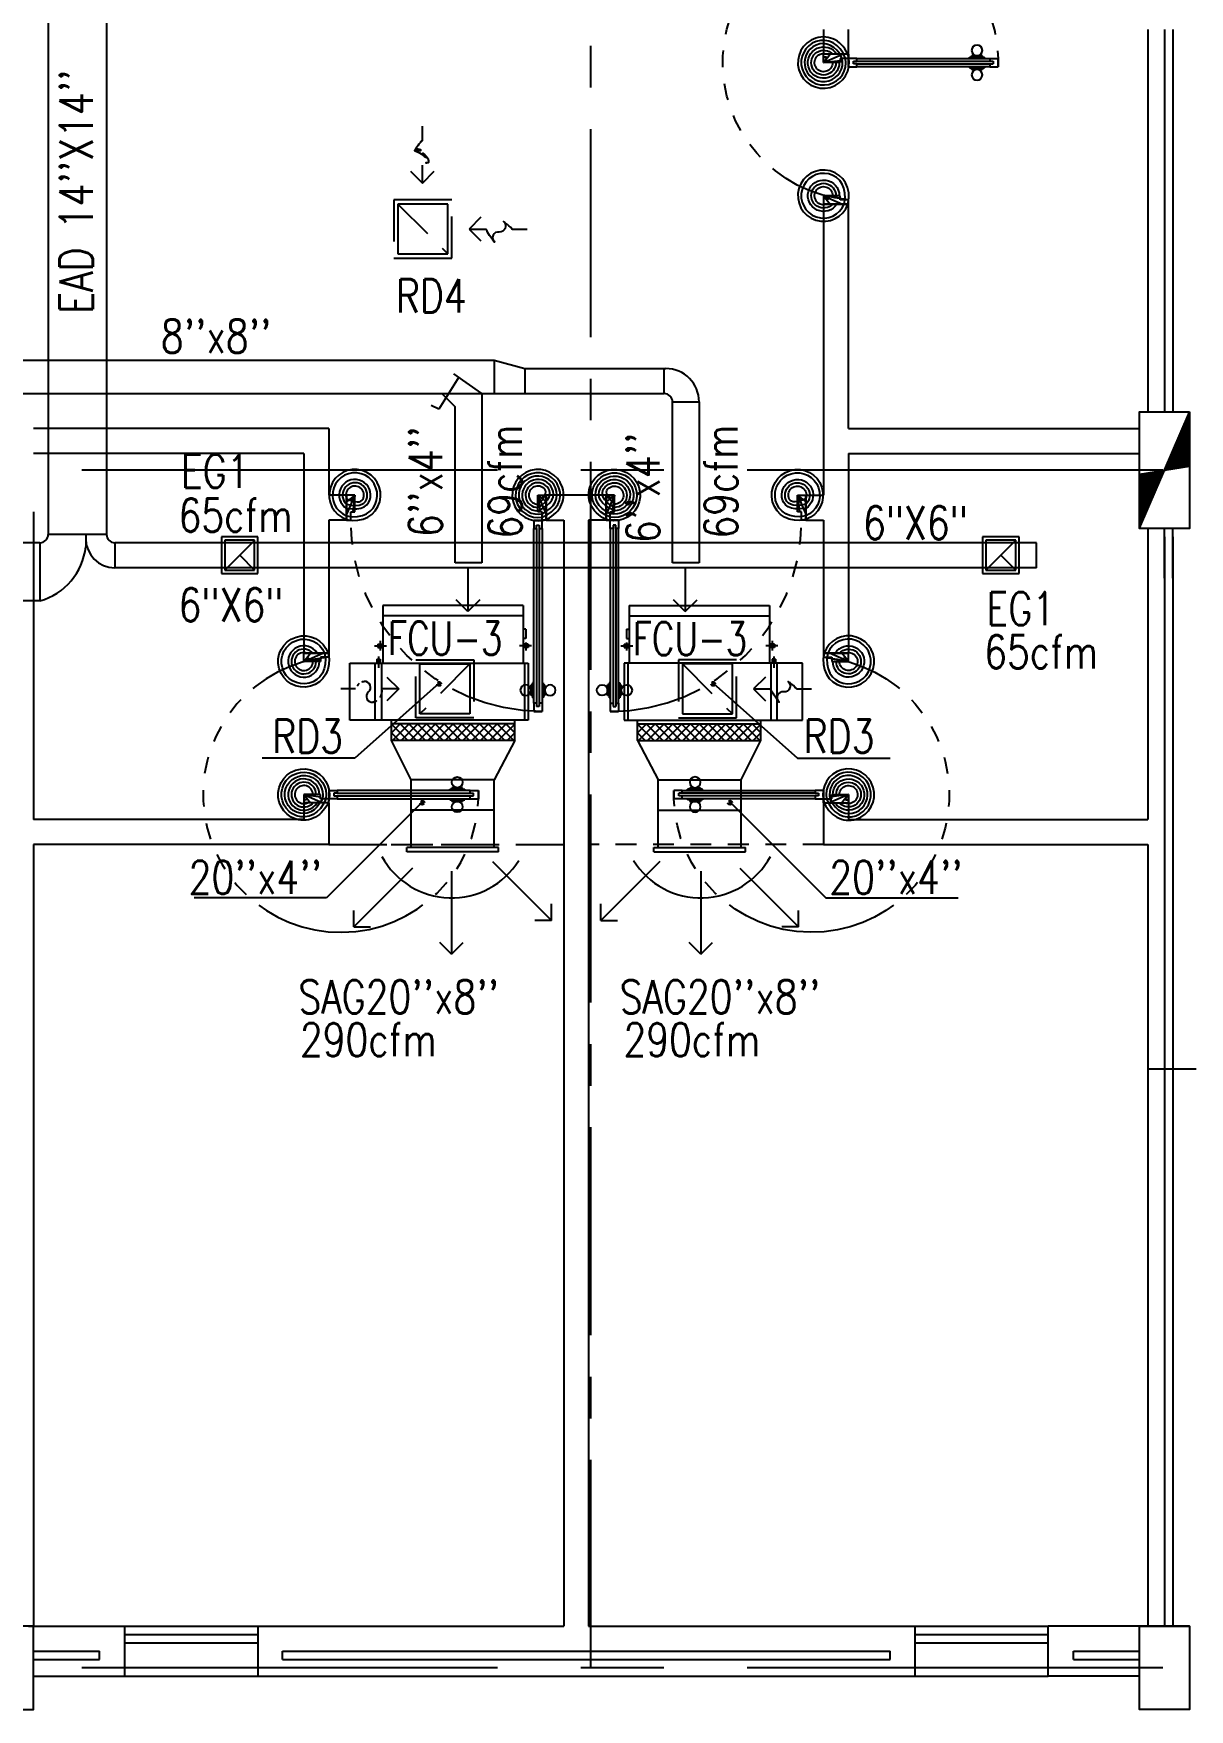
# Model space of a CAD drawing. Extents: x 417866231.7 to 417866328.5, y 43498046.7 to 43498124.2.
# Drawn here: x 417866248.29 to 417866255.24, y 43498053.34 to 43498063.41 of the extents above; entities that cross this region are included whole.
import ezdxf

# ---------------------------------------------------------------- set-up
doc = ezdxf.new("R2010")
doc.units = 0
doc.header["$MEASUREMENT"] = 0
for name, pattern in [('CENTER', [2, 1.25, -0.25, 0.25, -0.25]), ('CENTERX2', [4, 2.5, -0.5, 0.5, -0.5]), ('HIDDEN', [0.375, 0.25, -0.125]), ('HIDDEN2', [0.1875, 0.125, -0.0625])]:
    doc.linetypes.add(name, pattern=pattern)
doc.layers.get('0').update_dxf_attribs({"linetype": 'CONTINUOUS'})
for name, color, linetype in [('AXES', 11, 'CENTERX2'), ('AXES1', 11, 'CENTER'), ('COL', 7, 'CONTINUOUS'), ('DOOR', 9, 'CONTINUOUS'), ('DUCT', 6, 'CONTINUOUS'), ('EXDUCT', 10, 'CONTINUOUS'), ('FCU', 6, 'CONTINUOUS'), ('HAT', 11, 'CONTINUOUS'), ('INSUL', 9, 'CONTINUOUS'), ('M-EGU.', 2, 'CONTINUOUS'), ('M-TEXT', 2, 'CONTINUOUS'), ('PSUPPLY', 3, 'HIDDEN'), ('SCD', 2, 'CONTINUOUS'), ('WALL', 9, 'CONTINUOUS'), ('WIN', 9, 'CONTINUOUS')]:
    doc.layers.add(name, color=color, linetype=linetype)
doc.styles.add('ROMANS', font='ROMANS.shx', dxfattribs={"width": 0.6})

# ---------------------------------------------------------------- blocks, each defined once
blk = doc.blocks.new('C-300')
at = {"layer": 'HAT', "linetype": 'ByBlock', "ltscale": 0.3}
h = blk.add_hatch(dxfattribs=at)
h.set_pattern_fill('ANSI31', color=8, scale=300, style=0)
h.set_pattern_definition([(45, (-258496.1822811714, -82361.0053373935), (-26.51650429449553, 26.51650429449553), [])])
h.paths.add_polyline_path([(300.0000000000291, 500), (-2.91038304567337e-11, 500), (-5.820766091346741e-11, 249.9999999999854), (300.0000000000582, 249.9999999999709)])
h.paths.add_polyline_path([(300.0000000000873, 250), (0, 250), (-2.91038304567337e-11, 0), (300.0000000000582, 0)])
at = {"layer": 'COL'}
blk.add_lwpolyline([(0, 500), (300.0000000000582, 500), (300.0000000000582, 0), (0, 0)], close=True, dxfattribs=at)
blk = doc.blocks.new('C11')
at = {"layer": 'HAT'}
h = blk.add_hatch(dxfattribs=at)
h.set_pattern_fill('ANSI31', color=256, scale=300, style=0)
h.set_pattern_definition([(45, (-248556.1822811713, -75061.0053373936), (-26.51650429449553, 26.51650429449553), [])])
h.paths.add_polyline_path([(300.0000000000291, 700), (-2.91038304567337e-11, 700), (0, 349.9999999998981), (300.0000000000291, 349.9999999998981)])
h.paths.add_polyline_path([(300, 349.9999999998981), (-2.91038304567337e-11, 349.9999999998981), (-2.91038304567337e-11, 0), (300.0000000000291, 0)])
at = {"layer": 'COL'}
blk.add_lwpolyline([(300.0000000000291, 700), (299.9999999999709, 0), (0, 0), (0, 700)], close=True, dxfattribs=at)
blk = doc.blocks.new('DOOR100')
at = {"layer": 'DOOR', "color": 7, "linetype": 'ByBlock'}
for p, q in [((-82.20000000018626, 1127.642457221402), (-82.20000000018626, 1217.642457221402)), ((-75.00000000011642, 1217.642457221402), (-82.20000000018626, 1217.642457221402)), ((-75.00000000011642, 1250), (-74.99999999959255, 1300.000000000029)), ((-75.00000000011642, 1300), (-25.00000000011642, 1300)), ((-25.00000000011642, 1300), (-75.00000000011642, 1300)), ((-58.00000000011642, 1250), (-75.00000000011642, 1250)), ((-58.00000000011642, 1250), (-58.00000000011642, 1270)), ((-42.00000000011642, 1270), (-58.00000000011642, 1270)), ((-42.00000000011642, 1250), (-42.00000000011642, 1270)), ((-25.00000000011642, 1250), (-42.00000000011642, 1250)), ((-25.00000000011642, 1250), (-25.00000000011642, 1300)), ((-25.00000000011642, 1217.642457221402), (-17.80000000004657, 1217.642457221402)), ((-17.80000000004657, 1127.642457221402), (-17.80000000004657, 1217.642457221402)), ((-91.20000000018626, 1205.042457221396), (-91.20000000018626, 1140.242457221408)), ((-82.20000000018626, 1205.042457221396), (-91.20000000018626, 1205.042457221396)), ((-82.20000000018626, 1140.242457221408), (-91.20000000018626, 1140.242457221408)), ((-82.20000000018626, 1205.042457221396), (-82.20000000018626, 1140.242457221408)), ((-75.00000000011642, 1127.642457221402), (-82.20000000018626, 1127.642457221402)), ((-25.00000000011642, 1127.642457221402), (-17.80000000004657, 1127.642457221402)), ((-17.80000000004657, 1205.042457221396), (-17.80000000004657, 1140.242457221408)), ((-17.80000000004657, 1205.042457221396), (-8.800000000046566, 1205.042457221396)), ((-17.80000000004657, 1140.242457221408), (-8.800000000046566, 1140.242457221408)), ((-8.800000000046566, 1205.042457221396), (-8.800000000046566, 1140.242457221408)), ((-1200, 0), (-1200, 150)), ((-1200, 150), (-1175, 150)), ((-1200, 150), (-1200, 0)), ((-1150, 0), (-1200, 113.7099299924448)), ((-1175, 150), (-1175, 100)), ((-75, 200), (-58, 200)), ((-75, 150), (-75, 200)), ((-75, 150), (-25, 150)), ((-58, 200), (-58, 180)), ((-58, 180), (-42, 180)), ((-50, 0), (0, 113.7099299924448)), ((-42, 200), (-25, 200)), ((-42, 180), (-42, 200)), ((-25, 200), (-25, 150)), ((0, 150), (-25, 150)), ((-25, 150), (-25, 100)), ((0, 0), (0, 150)), ((0, 150), (0, 0)), ((-1150, 0), (-1200, 40.1457343158545)), ((-1150, 0), (-1200, 0)), ((-1175, 100), (-1150, 100)), ((-1150, 0), (-1163.357286043465, 100)), ((-1150, 100), (-1150, 0)), ((-50, 100), (-50, 0)), ((-50, 0), (-36.64271395653486, 100)), ((-25, 100), (-50, 100)), ((-50, 0), (0, 40.1457343158545)), ((-50, 0), (0, 0))]:
    blk.add_line(p, q, dxfattribs=at)
at = {"layer": 'DOOR', "linetype": 'ByBlock'}
for p, q in [((-75.00000000011642, 1250), (-75, 200)), ((-58, 200), (-58.00000000011642, 1250)), ((-42, 200), (-42.00000000011642, 1250)), ((-25, 200), (-25.00000000011642, 1250))]:
    blk.add_line(p, q, dxfattribs=at)
at = {"layer": 'DOOR', "color": 7, "linetype": 'ByBlock'}
for centre in [(-123.5309442150756, 1172.642457221402), (23.53094421490096, 1172.642457221402)]:
    blk.add_circle(centre, 32.39999999998526, dxfattribs=at)
at = {"layer": 'DOOR', "linetype": 'HIDDEN', "ltscale": 0.5}
blk.add_arc((-24.99999999965075, 149.9999999994106), 1150.000000000618, 90, 179.9999999995831, dxfattribs=at)
at = {"layer": 'DOOR', "color": 7, "linetype": 'ByBlock'}
for centre, radius, start, end in [((-1150, 0), 154.4019578127773, 103.7142292212167, 108.8947114515936), ((-1150, 0), 134.4019578127773, 100.7199763555959, 111.8401506085482), ((-50, 0), 134.4019578127773, 68.15984939145177, 79.28002364440412), ((-50, 0), 114.4019578127773, 64.0838418833441, 77.3774258719247), ((-50, 0), 154.4019578127773, 71.10528854840643, 76.28577077878333), ((-1150, 0), 94.40195781277725, 90, 121.981811965689), ((-1150, 0), 74.40195781277725, 90, 132.2235735847074), ((-1150, 0), 54.40195781277725, 90, 156.7926171089788), ((-1150, 0), 34.40195781277725, 90, 180), ((-1150, 0), 14.40195781277725, 90, 180), ((-50, 0), 94.40195781277725, 58.01818803431096, 90), ((-50, 0), 74.40195781277725, 47.7764264152926, 90), ((-50, 0), 54.40195781277725, 23.20738289102122, 90), ((-50, 0), 34.40195781277725, 0, 90), ((-50, 0), 14.40195781277725, 0, 90)]:
    blk.add_arc(centre, radius, start, end, dxfattribs=at)
blk = doc.blocks.new('DOOR90')
at = {"layer": 'DOOR', "color": 7, "linetype": 'ByBlock'}
for p, q in [((-150, 0), (0, 0)), ((-150, 0), (-150, -25)), ((0, -50), (-113.7099299924448, 0)), ((0, -50), (-40.1457343158545, 0)), ((0, -50), (0, 0)), ((-1000, -25), (-1050, -25)), ((-1050, -75), (-1050, -25)), ((-1050, -25), (-1050, -75)), ((-1000, -75), (-1050, -74.99999999947613)), ((-1000, -41.9999999999709), (-1020, -41.9999999999709)), ((-1020, -42), (-1020, -58)), ((-1000, -58), (-1020, -58)), ((-1000, -25), (-1000, -41.9999999999709)), ((-1000, -58), (-1000, -75)), ((-877.6424572214019, -17.79999999995925), (-967.6424572214019, -17.79999999995925)), ((-967.6424572214019, -25), (-967.6424572214019, -17.79999999995925)), ((-967.6424572214019, -75), (-967.6424572214019, -82.20000000004075)), ((-877.6424572214019, -82.20000000004075), (-967.6424572214019, -82.20000000004075)), ((-955.0424572214251, -8.799999999959255), (-890.2424572213786, -8.799999999959255)), ((-955.0424572214251, -17.79999999995925), (-955.0424572214251, -8.799999999959255)), ((-955.0424572214251, -17.79999999995925), (-890.2424572213786, -17.79999999995925)), ((-955.0424572214251, -82.20000000004075), (-890.2424572213786, -82.20000000004075)), ((-955.0424572214251, -82.20000000004075), (-955.0424572214251, -91.20000000004075)), ((-955.0424572214251, -91.20000000004075), (-890.2424572213786, -91.20000000004075)), ((-890.2424572213786, -17.79999999995925), (-890.2424572213786, -8.799999999959255)), ((-890.2424572213786, -82.20000000004075), (-890.2424572213786, -91.20000000004075)), ((-877.6424572214019, -25), (-877.6424572214019, -17.79999999995925)), ((-877.6424572214019, -75), (-877.6424572214019, -82.20000000004075)), ((-200, -25), (-150, -25)), ((-200, -42), (-200, -25)), ((-180, -42), (-200, -42)), ((-200, -58), (-180, -58)), ((-200, -75), (-200, -58)), ((-150, -75), (-200, -75)), ((-180, -58), (-180, -42)), ((-150, -25), (-100, -25)), ((-150, -75), (-150, -25)), ((-100, -25), (-100, -50)), ((0, -50), (-100, -36.64271395650576)), ((-100, -50), (0, -50)), ((-150, -875), (-100, -875)), ((-150, -900), (-150, -875)), ((-150, -900), (0, -900)), ((0, -900), (-150, -900)), ((0, -850), (-113.7099299924448, -900)), ((-100, -875), (-100, -850)), ((0, -850), (-100, -863.3572860434942)), ((-100, -850), (0, -850)), ((0, -850), (-40.1457343158545, -900)), ((0, -850), (0, -900))]:
    blk.add_line(p, q, dxfattribs=at)
at = {"layer": 'DOOR', "linetype": 'ByBlock'}
for p, q in [((-200, -25), (-1000, -25)), ((-200, -42), (-1000, -41.9999999999709)), ((-200, -58), (-1000, -58)), ((-1000, -75), (-200, -75))]:
    blk.add_line(p, q, dxfattribs=at)
at = {"layer": 'DOOR', "color": 7, "linetype": 'ByBlock'}
for centre in [(-922.6424572214019, 23.53094421501737), (-922.6424572214019, -123.5309442149592)]:
    blk.add_circle(centre, 32.39999999998526, dxfattribs=at)
for centre, radius, start, end in [((0, -50), 154.4019578127773, 161.1052885482714, 166.2857707768669), ((0, -50), 94.40195781277725, 148.0181880328085, 180), ((0, -50), 134.4019578127773, 158.159849394549, 169.2800236450682), ((0, -50), 114.4019578127773, 154.0838418822192, 167.37742587102), ((0, -50), 74.40195781277725, 137.7764264185456, 180), ((0, -50), 54.40195781277725, 113.2073828924446, 180), ((0, -50), 34.40195781277725, 90, 180), ((0, -50), 14.40195781277725, 90, 180), ((0, -850), 154.4019578127773, 193.7142292231331, 198.8947114517286), ((0, -850), 134.4019578127773, 190.7199763549318, 201.840150605451), ((0, -850), 94.40195781277725, 180, 211.9818119671915), ((0, -850), 74.40195781277725, 180, 222.2235735814543), ((0, -850), 54.40195781277725, 180, 246.7926171075554), ((0, -850), 34.40195781277725, 180, 270), ((0, -850), 14.40195781277725, 180, 270)]:
    blk.add_arc(centre, radius, start, end, dxfattribs=at)
at = {"layer": 'DOOR', "linetype": 'HIDDEN', "ltscale": 0.5}
blk.add_arc((-222.2222222220153, -49.99999999976717), 828.155208510499, 178.270116378131, 275.0030377036063, dxfattribs=at)
blk = doc.blocks.new('*X40')
at = {"color": 0}
for p, q in [((16890.47746209932, -2466.570672882412), (16943.4517006644, -2413.596434317336)), ((16990.47746209933, -2512.466117304769), (16891.6077791119, -2413.596434317336)), ((16990.47746209933, -2459.433108715778), (16944.64078770089, -2413.596434317336)), ((16890.47746209932, -2519.603681471403), (16990.47746209933, -2419.603681471401)), ((16990.47746209933, -2565.49912589376), (16890.47746209932, -2465.499125893757)), ((16890.47746209932, -2572.636690060394), (16990.47746209933, -2472.636690060392)), ((16990.47746209933, -2618.532134482751), (16890.47746209932, -2518.532134482748)), ((16890.47746209932, -2625.669698649385), (16990.47746209933, -2525.669698649383)), ((16990.47746209933, -2671.565143071742), (16890.47746209932, -2571.565143071739)), ((16890.47746209932, -2678.702707238376), (16990.47746209933, -2578.702707238374)), ((16990.47746209933, -2724.598151660733), (16890.47746209932, -2624.59815166073)), ((16890.47746209932, -2731.735715827367), (16990.47746209933, -2631.735715827365)), ((16990.47746209933, -2777.631160249724), (16890.47746209932, -2677.631160249721)), ((16890.47746209932, -2784.768724416358), (16990.47746209933, -2684.768724416357)), ((16990.47746209933, -2830.664168838715), (16890.47746209932, -2730.664168838713)), ((16890.47746209932, -2837.801733005349), (16990.47746209933, -2737.801733005348)), ((16990.47746209933, -2883.697177427706), (16890.47746209932, -2783.697177427704)), ((16890.47746209932, -2890.83474159434), (16990.47746209933, -2790.834741594339)), ((16990.47746209933, -2936.730186016697), (16890.47746209932, -2836.730186016694)), ((16890.47746209932, -2943.867750183331), (16990.47746209933, -2843.86775018333)), ((16990.47746209933, -2989.763194605689), (16890.47746209932, -2889.763194605686)), ((16890.47746209932, -2996.900758772323), (16990.47746209933, -2896.900758772321)), ((16990.47746209933, -3042.796203194679), (16890.47746209932, -2942.796203194677)), ((16890.47746209932, -3049.933767361314), (16990.47746209933, -2949.933767361312)), ((16990.47746209933, -3095.82921178367), (16890.47746209932, -2995.829211783668)), ((16890.47746209932, -3102.966775950305), (16990.47746209933, -3002.966775950303)), ((16990.47746209933, -3148.862220372662), (16890.47746209932, -3048.862220372659)), ((16943.52866745501, -3154.946434317336), (16890.47746209932, -3101.89522896165)), ((16891.53081232129, -3154.946434317336), (16990.47746209933, -3055.999784539294)), ((16944.56382091028, -3154.946434317336), (16990.47746209933, -3109.032793128285))]:
    blk.add_line(p, q, dxfattribs=at)
blk = doc.blocks.new('*X41')
at = {"color": 0}
for p, q in [((16890.47746209932, -2466.570672882412), (16943.4517006644, -2413.596434317336)), ((16990.47746209933, -2512.466117304769), (16891.6077791119, -2413.596434317336)), ((16990.47746209933, -2459.433108715778), (16944.64078770089, -2413.596434317336)), ((16890.47746209932, -2519.603681471403), (16990.47746209933, -2419.603681471401)), ((16990.47746209933, -2565.49912589376), (16890.47746209932, -2465.499125893757)), ((16890.47746209932, -2572.636690060394), (16990.47746209933, -2472.636690060392)), ((16990.47746209933, -2618.532134482751), (16890.47746209932, -2518.532134482748)), ((16890.47746209932, -2625.669698649385), (16990.47746209933, -2525.669698649383)), ((16990.47746209933, -2671.565143071742), (16890.47746209932, -2571.565143071739)), ((16890.47746209932, -2678.702707238376), (16990.47746209933, -2578.702707238374)), ((16990.47746209933, -2724.598151660733), (16890.47746209932, -2624.59815166073)), ((16890.47746209932, -2731.735715827367), (16990.47746209933, -2631.735715827365)), ((16990.47746209933, -2777.631160249724), (16890.47746209932, -2677.631160249721)), ((16890.47746209932, -2784.768724416358), (16990.47746209933, -2684.768724416357)), ((16990.47746209933, -2830.664168838715), (16890.47746209932, -2730.664168838713)), ((16890.47746209932, -2837.801733005349), (16990.47746209933, -2737.801733005348)), ((16990.47746209933, -2883.697177427706), (16890.47746209932, -2783.697177427704)), ((16890.47746209932, -2890.83474159434), (16990.47746209933, -2790.834741594339)), ((16990.47746209933, -2936.730186016697), (16890.47746209932, -2836.730186016694)), ((16890.47746209932, -2943.867750183331), (16990.47746209933, -2843.86775018333)), ((16990.47746209933, -2989.763194605689), (16890.47746209932, -2889.763194605686)), ((16890.47746209932, -2996.900758772323), (16990.47746209933, -2896.900758772321)), ((16990.47746209933, -3042.796203194679), (16890.47746209932, -2942.796203194677)), ((16890.47746209932, -3049.933767361314), (16990.47746209933, -2949.933767361312)), ((16990.47746209933, -3095.82921178367), (16890.47746209932, -2995.829211783668)), ((16890.47746209932, -3102.966775950305), (16990.47746209933, -3002.966775950303)), ((16990.47746209933, -3148.862220372662), (16890.47746209932, -3048.862220372659)), ((16943.52866745501, -3154.946434317336), (16890.47746209932, -3101.89522896165)), ((16891.53081232129, -3154.946434317336), (16990.47746209933, -3055.999784539294)), ((16944.56382091028, -3154.946434317336), (16990.47746209933, -3109.032793128285))]:
    blk.add_line(p, q, dxfattribs=at)

msp = doc.modelspace()

# ---------------------------------------------------------------- linework, layer by layer
at = {"layer": 'AXES'}
for p, q in [((417866307.0786051, 43498060.78878641), (417866239.0386051, 43498060.78878641)), ((417866307.0786051, 43498053.58878641), (417866239.0386051, 43498053.58878641))]:
    msp.add_line(p, q, dxfattribs=at)
at = {"layer": 'AXES1'}
for p, q in [((417866251.6386051, 43498053.58878641), (417866251.6386051, 43498112.40878641)), ((417866297.2786051, 43498057.18878641), (417866254.9886051, 43498057.18878641))]:
    msp.add_line(p, q, dxfattribs=at)
at = {"layer": 'COL'}
msp.add_line((417866255.2386051, 43498053.83878641), (417866254.9386051, 43498053.83878641), dxfattribs=at)
msp.add_lwpolyline([(417866247.7886051, 43498053.8388392), (417866247.7886051, 43498053.3388392), (417866248.2886051, 43498053.3388392), (417866248.2886051, 43498053.8388392)], close=True, dxfattribs=at)
at = {"layer": 'DUCT', "linetype": 'ByBlock'}
for p, q in [((417866247.5002605, 43498061.44918733), (417866251.0582167, 43498061.44918733)), ((417866251.2427067, 43498061.39918733), (417866252.0905601, 43498061.39918733)), ((417866236.0378124, 43498061.24918734), (417866252.0805601, 43498061.24918734))]:
    msp.add_line(p, q, dxfattribs=at)
at = {"layer": 'DUCT'}
for p, q in [((417866251.0582167, 43498061.44918733), (417866251.0582167, 43498061.24918734)), ((417866251.0582167, 43498061.44918733), (417866251.2427067, 43498061.39918733)), ((417866250.8451529, 43498061.34703605), (417866250.7250071, 43498061.15556759)), ((417866250.9836579, 43498061.2500538), (417866250.8157204, 43498061.36764489)), ((417866251.2427067, 43498061.39918733), (417866251.2427067, 43498061.24918734)), ((417866252.0805601, 43498061.24918734), (417866252.0805601, 43498061.39918733)), ((417866250.7436579, 43498061.2500538), (417866250.8236579, 43498061.1700538)), ((417866250.9836579, 43498061.2500538), (417866250.9836579, 43498060.23136631)), ((417866250.7250071, 43498061.15556759), (417866250.6798536, 43498061.17858598)), ((417866250.7250071, 43498061.15556759), (417866250.7250071, 43498061.15556759)), ((417866250.8236579, 43498060.23136631), (417866250.8236579, 43498061.1700538)), ((417866252.1305602, 43498060.23136631), (417866252.1305602, 43498061.19918733)), ((417866252.1305602, 43498061.19918733), (417866252.2905601, 43498061.19918733)), ((417866252.2905601, 43498061.19918733), (417866252.2905601, 43498060.23136631)), ((417866250.9836579, 43498060.23136631), (417866250.8236579, 43498060.23136631)), ((417866252.2905601, 43498060.23136631), (417866252.1305602, 43498060.23136631))]:
    msp.add_line(p, q, dxfattribs=at)
at = {"layer": 'DUCT', "linetype": 'Continuous'}
for p, q in [((417866250.5589109, 43498058.92754935), (417866250.4402348, 43498059.1632372)), ((417866251.1815752, 43498059.1632372), (417866251.0589045, 43498058.92754935)), ((417866251.920675, 43498059.1632372), (417866252.0433457, 43498058.92754935)), ((417866252.5433393, 43498058.92754935), (417866252.6620154, 43498059.1632372)), ((417866250.5589109, 43498058.74502395), (417866250.5589109, 43498058.92754935)), ((417866251.0589045, 43498058.92754935), (417866250.5589109, 43498058.92754935)), ((417866251.0589045, 43498058.74502395), (417866251.0589045, 43498058.92754935)), ((417866252.0433457, 43498058.74502395), (417866252.0433457, 43498058.92754935)), ((417866252.0433457, 43498058.92754935), (417866252.5433393, 43498058.92754935)), ((417866252.5433393, 43498058.74502395), (417866252.5433393, 43498058.92754935))]:
    msp.add_line(p, q, dxfattribs=at)
at = {"layer": 'DUCT'}
for centre, radius in [((417866252.0905601, 43498061.19918733), 0.2), ((417866252.0805601, 43498061.19918733), 0.05)]:
    msp.add_arc(centre, radius, 0, 90, dxfattribs=at)
at = {"layer": 'EXDUCT', "linetype": 'ByBlock'}
for p, q in [((417866248.7275404, 43498072.82789502), (417866248.7275404, 43498060.40274163)), ((417866248.3775405, 43498064.48127434), (417866248.3775405, 43498060.40274163)), ((417866248.3275405, 43498060.35274163), (417866236.0378124, 43498060.35274163)), ((417866248.3275405, 43498060.35274163), (417866248.3275405, 43498060.00274163)), ((417866248.7275404, 43498060.40274163), (417866248.3775405, 43498060.40274163)), ((417866248.6025404, 43498060.40274163), (417866248.6025404, 43498060.32774163)), ((417866248.7775404, 43498060.35274163), (417866248.7775404, 43498060.20274163)), ((417866254.3192446, 43498060.35274162), (417866248.7775404, 43498060.35274163)), ((417866254.3192446, 43498060.20274163), (417866254.3192446, 43498060.35274162)), ((417866254.3192446, 43498060.20274163), (417866248.7775404, 43498060.20274163)), ((417866248.3275405, 43498060.00274163), (417866242.6017408, 43498060.00274163))]:
    msp.add_line(p, q, dxfattribs=at)
for centre, radius, start, end in [((417866248.3275405, 43498060.40274163), 0.05, 270, 0), ((417866248.224055, 43498060.36915228), 0.3807440165508638, 285.7712868235403, 353.7560209595694), ((417866248.7775404, 43498060.37774163), 0.175, 180, 270), ((417866248.7775404, 43498060.40274163), 0.05, 180, 270)]:
    msp.add_arc(centre, radius, start, end, dxfattribs=at)
at = {"layer": 'FCU', "color": 6}
for p, q in [((417866251.2331496, 43498059.97443884), (417866250.3886604, 43498059.97443884)), ((417866250.3886604, 43498059.97443884), (417866250.3886604, 43498059.62836314)), ((417866251.2331496, 43498059.97443884), (417866251.2331496, 43498059.62836314)), ((417866251.8691006, 43498059.97443884), (417866252.7135898, 43498059.97443884)), ((417866251.8691006, 43498059.97443884), (417866251.8691006, 43498059.62836314)), ((417866252.7135898, 43498059.97443884), (417866252.7135898, 43498059.62836314)), ((417866250.3418111, 43498059.62836314), (417866251.2617242, 43498059.62836314)), ((417866250.3418111, 43498059.28546245), (417866250.3418111, 43498059.62836314)), ((417866251.2617242, 43498059.62836314), (417866251.2617242, 43498059.28546245)), ((417866252.7604392, 43498059.62836314), (417866251.840526, 43498059.62836314)), ((417866251.840526, 43498059.62836314), (417866251.840526, 43498059.28546245)), ((417866252.7604392, 43498059.28546245), (417866252.7604392, 43498059.62836314)), ((417866251.2617242, 43498059.28546245), (417866250.3418111, 43498059.28546245)), ((417866251.840526, 43498059.28546245), (417866252.7604392, 43498059.28546245))]:
    msp.add_line(p, q, dxfattribs=at)
at = {"layer": 'FCU', "color": 3}
for p, q in [((417866251.2331496, 43498059.91411372), (417866250.3886604, 43498059.91411372)), ((417866251.8691006, 43498059.91411372), (417866252.7135898, 43498059.91411372)), ((417866251.2481494, 43498059.83280284), (417866251.2331496, 43498059.83280284)), ((417866251.2481494, 43498059.83280284), (417866251.2481494, 43498059.77786844)), ((417866251.8541008, 43498059.83280284), (417866251.8691006, 43498059.83280284)), ((417866251.8541008, 43498059.83280284), (417866251.8541008, 43498059.77786844)), ((417866250.3387268, 43498059.73233835), (417866250.4114299, 43498059.73233835)), ((417866250.3586608, 43498059.74233837), (417866250.3886604, 43498059.74233837)), ((417866250.3586608, 43498059.74233837), (417866250.3586608, 43498059.72233833)), ((417866250.3586608, 43498059.72233833), (417866250.3886604, 43498059.72233833)), ((417866250.3736606, 43498059.76214125), (417866250.3736606, 43498059.70537939)), ((417866251.2830831, 43498059.73233835), (417866251.21038, 43498059.73233835)), ((417866251.2481494, 43498059.77786844), (417866251.2331496, 43498059.77786844)), ((417866251.2631492, 43498059.74233837), (417866251.2331496, 43498059.74233837)), ((417866251.2631492, 43498059.72233833), (417866251.2331496, 43498059.72233833)), ((417866251.2481494, 43498059.75305936), (417866251.2481494, 43498059.70537939)), ((417866251.2631492, 43498059.74233837), (417866251.2631492, 43498059.72233833)), ((417866251.8191671, 43498059.73233835), (417866251.8918702, 43498059.73233835)), ((417866251.839101, 43498059.74233837), (417866251.839101, 43498059.72233833)), ((417866251.839101, 43498059.74233837), (417866251.8691006, 43498059.74233837)), ((417866251.839101, 43498059.72233833), (417866251.8691006, 43498059.72233833)), ((417866251.8541008, 43498059.77786844), (417866251.8691006, 43498059.77786844)), ((417866251.8541008, 43498059.75305936), (417866251.8541008, 43498059.70537939)), ((417866252.7635234, 43498059.73233835), (417866252.6908203, 43498059.73233835)), ((417866252.7435894, 43498059.74233837), (417866252.7135898, 43498059.74233837)), ((417866252.7435894, 43498059.72233833), (417866252.7135898, 43498059.72233833)), ((417866252.7285896, 43498059.76214125), (417866252.7285896, 43498059.70537939)), ((417866252.7435894, 43498059.74233837), (417866252.7435894, 43498059.72233833)), ((417866250.189413, 43498059.28546245), (417866250.189413, 43498059.62836314)), ((417866250.189413, 43498059.62836314), (417866250.3418111, 43498059.62836314)), ((417866250.3532609, 43498059.65336319), (417866250.3732606, 43498059.65336319)), ((417866250.3532609, 43498059.65336319), (417866250.3532609, 43498059.62836314)), ((417866250.3632607, 43498059.66944422), (417866250.3632607, 43498059.60115536)), ((417866250.3732606, 43498059.65336319), (417866250.3732606, 43498059.62836314)), ((417866250.3804927, 43498059.62836314), (417866250.3804927, 43498059.28546245)), ((417866251.2413173, 43498059.62836314), (417866251.2413173, 43498059.28546245)), ((417866251.8609329, 43498059.62836314), (417866251.8609329, 43498059.28546245)), ((417866252.7217575, 43498059.62836314), (417866252.7217575, 43498059.28546245)), ((417866252.7489893, 43498059.65336319), (417866252.7289896, 43498059.65336319)), ((417866252.7289896, 43498059.65336319), (417866252.7289896, 43498059.62836314)), ((417866252.7489893, 43498059.65336319), (417866252.7489893, 43498059.62836314)), ((417866252.9128372, 43498059.62836314), (417866252.7604392, 43498059.62836314)), ((417866252.9128372, 43498059.28546245), (417866252.9128372, 43498059.62836314)), ((417866250.3418111, 43498059.28546245), (417866250.189413, 43498059.28546245)), ((417866250.4402348, 43498059.1632372), (417866250.4402348, 43498059.28546245)), ((417866251.1815752, 43498059.2632374), (417866250.4402348, 43498059.2632374)), ((417866251.1815752, 43498059.1632372), (417866251.1815752, 43498059.28546245)), ((417866251.920675, 43498059.1632372), (417866251.920675, 43498059.28546245)), ((417866251.920675, 43498059.2632374), (417866252.6620154, 43498059.2632374)), ((417866252.6620154, 43498059.1632372), (417866252.6620154, 43498059.28546245)), ((417866252.7604392, 43498059.28546245), (417866252.9128372, 43498059.28546245)), ((417866251.1815752, 43498059.1632372), (417866250.4402348, 43498059.1632372)), ((417866251.920675, 43498059.1632372), (417866252.6620154, 43498059.1632372))]:
    msp.add_line(p, q, dxfattribs=at)
at = {"layer": 'FCU', "color": 2}
msp.add_line((417866252.7389895, 43498059.66944422), (417866252.7389895, 43498059.60115536), dxfattribs=at)
at = {"layer": 'INSUL'}
for p, q in [((417866255.0886051, 43498063.43878641), (417866255.0886051, 43498061.13878641)), ((417866255.1386051, 43498063.43878641), (417866255.1386051, 43498061.13878641)), ((417866255.0886051, 43498060.13878641), (417866255.0886051, 43498060.43878641)), ((417866255.1386051, 43498060.13878641), (417866255.1386051, 43498060.43878641)), ((417866255.0886051, 43498060.38878641), (417866255.0886051, 43498053.83878641)), ((417866255.1386051, 43498060.38878641), (417866255.1386051, 43498053.83878641)), ((417866255.0886051, 43498059.03878641), (417866255.0886051, 43498053.83878641)), ((417866255.1386051, 43498059.03878641), (417866255.1386051, 43498053.83878641)), ((417866248.2886051, 43498053.68878641), (417866248.6852514, 43498053.68878641)), ((417866248.6852514, 43498053.63878641), (417866248.6852514, 43498053.68878641)), ((417866249.7852514, 43498053.68878641), (417866253.4386051, 43498053.68878641)), ((417866249.7852514, 43498053.63878641), (417866249.7852514, 43498053.68878641)), ((417866253.4386051, 43498053.63878641), (417866253.4386051, 43498053.68878641)), ((417866254.541931, 43498053.68878641), (417866254.9386051, 43498053.68878641)), ((417866254.541931, 43498053.63878641), (417866254.541931, 43498053.68878641)), ((417866248.2886051, 43498053.63878641), (417866248.6852514, 43498053.63878641)), ((417866249.7852514, 43498053.63878641), (417866253.4386051, 43498053.63878641)), ((417866254.541931, 43498053.63878641), (417866254.9386051, 43498053.63878641))]:
    msp.add_line(p, q, dxfattribs=at)
at = {"layer": 'M-EGU.'}
for p, q in [((417866250.6264616, 43498062.77182949), (417866250.6264616, 43498062.85782604)), ((417866250.5557518, 43498062.58539306), (417866250.6264616, 43498062.51468223)), ((417866250.6264616, 43498062.51468223), (417866250.6264616, 43498062.62153933)), ((417866250.6264616, 43498062.51468223), (417866250.6971713, 43498062.58539306)), ((417866250.479627, 43498062.38878524), (417866250.479627, 43498062.08878463)), ((417866250.7796232, 43498062.38878524), (417866250.479627, 43498062.38878524)), ((417866250.7796232, 43498062.08878463), (417866250.7796232, 43498062.38878524)), ((417866250.9777393, 43498062.30916061), (417866250.9070296, 43498062.23844979)), ((417866250.9070296, 43498062.23844979), (417866250.9777393, 43498062.16773897)), ((417866250.9070296, 43498062.23844979), (417866251.0080908, 43498062.23844979)), ((417866251.1673266, 43498062.23844979), (417866251.2559626, 43498062.23844979)), ((417866250.479627, 43498062.08878463), (417866250.7796232, 43498062.08878463)), ((417866250.900526, 43498060.19544533), (417866250.900526, 43498059.93921442)), ((417866252.2074283, 43498060.19544533), (417866252.2074283, 43498059.93921442)), ((417866250.900526, 43498059.93921442), (417866250.8298153, 43498060.0099251)), ((417866250.9712367, 43498060.0099251), (417866250.900526, 43498059.93921442)), ((417866252.2074283, 43498059.93921442), (417866252.1367176, 43498060.0099251)), ((417866252.2074283, 43498059.93921442), (417866252.2781389, 43498060.0099251)), ((417866250.6118238, 43498059.32409597), (417866250.6118238, 43498059.62409658)), ((417866250.6118238, 43498059.62409658), (417866250.9118199, 43498059.62409658)), ((417866250.9118199, 43498059.62409658), (417866250.9118199, 43498059.32409597)), ((417866252.1904303, 43498059.62409658), (417866252.1904303, 43498059.32409597)), ((417866252.4904264, 43498059.62409658), (417866252.1904303, 43498059.62409658)), ((417866252.4904264, 43498059.32409597), (417866252.4904264, 43498059.62409658)), ((417866250.4137077, 43498059.54447196), (417866250.4844174, 43498059.47376113)), ((417866252.6885426, 43498059.54447196), (417866252.6178328, 43498059.47376113)), ((417866250.2241204, 43498059.47376113), (417866250.1354845, 43498059.47376113)), ((417866250.4844174, 43498059.47376113), (417866250.3833562, 43498059.47376113)), ((417866250.4844174, 43498059.47376113), (417866250.4137077, 43498059.40305031)), ((417866252.6178328, 43498059.47376113), (417866252.6885426, 43498059.40305031)), ((417866252.6178328, 43498059.47376113), (417866252.7188941, 43498059.47376113)), ((417866252.8781298, 43498059.47376113), (417866252.9667658, 43498059.47376113)), ((417866250.9118199, 43498059.32409597), (417866250.6118238, 43498059.32409597)), ((417866252.1904303, 43498059.32409597), (417866252.4904264, 43498059.32409597)), ((417866251.0589045, 43498058.74502395), (417866250.5589109, 43498058.74502395)), ((417866250.5589109, 43498058.52002349), (417866250.5589109, 43498058.74502395)), ((417866251.0589045, 43498058.52002349), (417866251.0589045, 43498058.74502395)), ((417866252.0433457, 43498058.74502395), (417866252.5433393, 43498058.74502395)), ((417866252.0433457, 43498058.52002349), (417866252.0433457, 43498058.74502395)), ((417866252.5433393, 43498058.52002349), (417866252.5433393, 43498058.74502395)), ((417866250.5339112, 43498058.49502344), (417866250.5339112, 43498058.52002349)), ((417866251.0839041, 43498058.52002349), (417866250.5339112, 43498058.52002349)), ((417866251.0839041, 43498058.49502344), (417866251.0839041, 43498058.52002349)), ((417866252.0183461, 43498058.49502344), (417866252.0183461, 43498058.52002349)), ((417866252.0183461, 43498058.52002349), (417866252.568339, 43498058.52002349)), ((417866252.568339, 43498058.49502344), (417866252.568339, 43498058.52002349)), ((417866251.0839041, 43498058.49502344), (417866250.5339112, 43498058.49502344)), ((417866251.0483481, 43498058.4359221), (417866251.401897, 43498058.08236799)), ((417866252.0539021, 43498058.4359221), (417866251.7003533, 43498058.08236799)), ((417866252.0183461, 43498058.49502344), (417866252.568339, 43498058.49502344)), ((417866250.5680179, 43498058.39625418), (417866250.2144691, 43498058.04270007)), ((417866250.8014119, 43498058.37897605), (417866250.8014119, 43498057.87897503)), ((417866252.3008384, 43498058.37897605), (417866252.3008384, 43498057.87897503)), ((417866252.5342323, 43498058.39625418), (417866252.8877811, 43498058.04270007)), ((417866250.2144691, 43498058.04270007), (417866250.2144691, 43498058.14270028)), ((417866251.401897, 43498058.08236799), (417866251.401897, 43498058.1823682)), ((417866251.7003533, 43498058.08236799), (417866251.7003533, 43498058.1823682)), ((417866252.8877811, 43498058.04270007), (417866252.8877811, 43498058.14270028)), ((417866250.2144691, 43498058.04270007), (417866250.3144678, 43498058.04270007)), ((417866251.401897, 43498058.08236799), (417866251.3018982, 43498058.08236799)), ((417866251.7003533, 43498058.08236799), (417866251.800352, 43498058.08236799)), ((417866252.8877811, 43498058.04270007), (417866252.7877824, 43498058.04270007)), ((417866250.8014119, 43498057.87897503), (417866250.7307021, 43498057.94968586)), ((417866250.8014119, 43498057.87897503), (417866250.8721216, 43498057.94968586)), ((417866252.3008384, 43498057.87897503), (417866252.2301286, 43498057.94968586)), ((417866252.3008384, 43498057.87897503), (417866252.3715481, 43498057.94968586))]:
    msp.add_line(p, q, dxfattribs=at)
at = {"layer": 'M-EGU.', "linetype": 'HIDDEN'}
for p, q in [((417866250.4546273, 43498062.41378529), (417866250.4546273, 43498062.06378458)), ((417866250.8046228, 43498062.41378529), (417866250.4546273, 43498062.41378529)), ((417866250.479627, 43498062.38878524), (417866250.7796232, 43498062.08878463)), ((417866250.8046228, 43498062.06378458), (417866250.8046228, 43498062.41378529)), ((417866250.4546273, 43498062.06378458), (417866250.8046228, 43498062.06378458)), ((417866250.5868241, 43498059.29909592), (417866250.5868241, 43498059.64909663)), ((417866250.5868241, 43498059.64909663), (417866250.9368196, 43498059.64909663)), ((417866250.9118199, 43498059.62409658), (417866250.6118238, 43498059.32409597)), ((417866250.9368196, 43498059.64909663), (417866250.9368196, 43498059.29909592)), ((417866252.1654306, 43498059.64909663), (417866252.1654306, 43498059.29909592)), ((417866252.5154261, 43498059.64909663), (417866252.1654306, 43498059.64909663)), ((417866252.1904303, 43498059.62409658), (417866252.4904264, 43498059.32409597)), ((417866252.5154261, 43498059.29909592), (417866252.5154261, 43498059.64909663)), ((417866250.9368196, 43498059.29909592), (417866250.5868241, 43498059.29909592)), ((417866252.1654306, 43498059.29909592), (417866252.5154261, 43498059.29909592)), ((417866250.0636251, 43498058.53878641), (417866251.4761069, 43498058.53878641))]:
    msp.add_line(p, q, dxfattribs=at)
at = {"layer": 'M-EGU.', "linetype": 'HIDDEN2'}
for p, q in [((417866250.0636251, 43498058.53878641), (417866251.4761251, 43498058.53878641)), ((417866253.0386251, 43498058.53878641), (417866251.6261251, 43498058.53878641))]:
    msp.add_line(p, q, dxfattribs=at)
at = {"layer": 'M-EGU.'}
for points in [[(417866250.6264616, 43498062.77182949, -0.1878616880635112), (417866250.5895877, 43498062.74909954, -0.2026446714702415), (417866250.57971, 43498062.70994531, -0.6169147816705048), (417866250.6298298, 43498062.69375104, 0.6687084752237648), (417866250.6770208, 43498062.67458292, 0.1942850651709176), (417866250.6627899, 43498062.63870753, 0.1860514396155063), (417866250.6264616, 43498062.62153933)], [(417866251.1673266, 43498062.23844979, -0.1324001419046424), (417866251.145043, 43498062.27062619, -0.15664048728736), (417866251.114248, 43498062.28332306, -0.7366118572675341), (417866251.0890102, 43498062.22038121, 0.7742319307937748), (417866251.0611694, 43498062.1595547, 0.2033489946306821), (417866251.01902, 43498062.1870103, 0.1938082075567039), (417866251.0080908, 43498062.23844979)], [(417866252.8781298, 43498059.47376113, -0.1324001419046424), (417866252.8558463, 43498059.50593753, -0.15664048728736), (417866252.8250512, 43498059.51863441, -0.7366118572675341), (417866252.7998135, 43498059.45569255, 0.7742319307937748), (417866252.7719727, 43498059.39486604, 0.2033489946306821), (417866252.7298232, 43498059.42232165, 0.1938082075567039), (417866252.7188941, 43498059.47376113)]]:
    msp.add_lwpolyline(points, format="xyb", dxfattribs=at)
for centre, radius, start, end in [((417866250.2815686, 43498059.46434259), 0.05446738970783895, 94.60146756553772, 130.2114574345759), ((417866250.2800469, 43498059.48324561), 0.03550320786660054, 309.0976517249099, 94.60086009920695), ((417866250.2949531, 43498059.44851088), 0.07519868704276178, 130.2115752306577, 160.3799905808704), ((417866250.3242247, 43498059.42888031), 0.03454863289904336, 129.0976384474497, 280.090380021274), ((417866250.3189938, 43498059.45827016), 0.06440035738298705, 280.0910853342986, 326.0683442018797), ((417866250.3140304, 43498059.46160977), 0.07038269331372655, 326.0681034054946, 9.941763494159071)]:
    msp.add_arc(centre, radius, start, end, dxfattribs=at)
for centre, major_axis, start_param, end_param in [((417866250.8014119, 43498058.69458352), (-0.001226855197299798, 0.4768559313592727), 2.066161034734521, 4.15366573807491), ((417866252.3008384, 43498058.69458352), (0.001226855198140076, 0.4768559313592706), 2.129519569106438, 4.217024272446826)]:
    msp.add_ellipse(centre, major_axis=major_axis, ratio=0.999985075821831, start_param=start_param, end_param=end_param, dxfattribs=at)
at = {"layer": 'PSUPPLY', "color": 4, "linetype": 'Continuous'}
for p, q in [((417866250.7273763, 43498059.50834837), (417866250.221313, 43498059.05696929)), ((417866252.3748739, 43498059.50834837), (417866252.8809372, 43498059.05696929)), ((417866250.221313, 43498059.05696929), (417866249.6630865, 43498059.05696929)), ((417866252.8809372, 43498059.05696929), (417866253.4391637, 43498059.05696929)), ((417866250.627971, 43498058.79516944), (417866250.0496128, 43498058.21740428)), ((417866252.4742792, 43498058.79516944), (417866253.0526374, 43498058.21740428)), ((417866250.0496128, 43498058.21740428), (417866249.2543704, 43498058.21740428)), ((417866253.0526374, 43498058.21740428), (417866253.8478798, 43498058.21740428))]:
    msp.add_line(p, q, dxfattribs=at)
for centre, major_axis, ratio, start_param, end_param in [((417866250.7273422, 43498059.50407589), (0.008838791592335637, 0.008838791592335636), 0.9999965363575959, 5.497785411957937, 8.63937806554773), ((417866252.374908, 43498059.50407589), (-0.008838811057104531, 0.008838811057104531), 0.999996900468147, 3.92699236675557, 7.068585020345363), ((417866250.7273422, 43498059.50407589), (-0.008838811057104531, 0.008838811057104531), 0.999996900468147, 0.7853997131657766, 3.92699236675557), ((417866252.374908, 43498059.50407589), (0.008838791592335637, 0.008838791592335636), 0.9999965363575959, 2.356192758368143, 5.497785411957937), ((417866250.6259824, 43498058.78995501), (-0.008838811057104531, 0.008838811057104531), 0.999996900468147, 3.92699236675557, 7.068585020345363), ((417866252.4762678, 43498058.78995501), (0.008838791592335637, 0.008838791592335636), 0.9999965363575959, 5.497785411957937, 8.63937806554773), ((417866250.6259824, 43498058.78995501), (0.008838791592335637, 0.008838791592335636), 0.9999965363575959, 2.356192758368143, 5.497785411957937), ((417866252.4762678, 43498058.78995501), (-0.008838811057104531, 0.008838811057104531), 0.999996900468147, 0.7853997131657766, 3.92699236675557)]:
    msp.add_ellipse(centre, major_axis=major_axis, ratio=ratio, start_param=start_param, end_param=end_param, dxfattribs=at)
at = {"layer": 'SCD', "linetype": 'HIDDEN'}
for p, q in [((417866249.4180884, 43498060.38774163), (417866249.4180884, 43498060.16774163)), ((417866249.6380883, 43498060.38774163), (417866249.4180884, 43498060.38774163)), ((417866249.4380884, 43498060.18774163), (417866249.6180884, 43498060.36774163)), ((417866249.6380883, 43498060.16774163), (417866249.6380883, 43498060.38774163)), ((417866253.9936392, 43498060.38774163), (417866253.9936392, 43498060.16774163)), ((417866254.2136391, 43498060.38774163), (417866253.9936392, 43498060.38774163)), ((417866254.0136392, 43498060.18774163), (417866254.1936392, 43498060.36774163)), ((417866254.2136391, 43498060.16774163), (417866254.2136391, 43498060.38774163)), ((417866249.4180884, 43498060.16774163), (417866249.6380883, 43498060.16774163)), ((417866253.9936392, 43498060.16774163), (417866254.2136391, 43498060.16774163))]:
    msp.add_line(p, q, dxfattribs=at)
at = {"layer": 'SCD'}
for p, q in [((417866249.4380884, 43498060.36774163), (417866249.4380884, 43498060.18774163)), ((417866249.6180884, 43498060.36774163), (417866249.4380884, 43498060.36774163)), ((417866249.6180884, 43498060.18774163), (417866249.6180884, 43498060.36774163)), ((417866254.0136392, 43498060.36774163), (417866254.0136392, 43498060.18774163)), ((417866254.1936392, 43498060.36774163), (417866254.0136392, 43498060.36774163)), ((417866254.1936392, 43498060.18774163), (417866254.1936392, 43498060.36774163)), ((417866249.4380884, 43498060.18774163), (417866249.6180884, 43498060.18774163)), ((417866254.0136392, 43498060.18774163), (417866254.1936392, 43498060.18774163))]:
    msp.add_line(p, q, dxfattribs=at)
at = {"layer": 'SCD', "linetype": 'ByBlock'}
for p, q in [((417866249.5280883, 43498060.27774163), (417866249.6180884, 43498060.18774163)), ((417866254.1036392, 43498060.27774163), (417866254.1936392, 43498060.18774163))]:
    msp.add_line(p, q, dxfattribs=at)
at = {"layer": 'WALL'}
for p, q in [((417866253.0386051, 43498063.43878641), (417866253.0386051, 43498063.28878641)), ((417866253.1886051, 43498063.28878641), (417866253.1886051, 43498063.43878641)), ((417866254.9886051, 43498063.43878641), (417866254.9886051, 43498061.13878641)), ((417866253.1886051, 43498063.28878641), (417866253.0386051, 43498063.28878641)), ((417866253.0386051, 43498062.38878641), (417866253.0386051, 43498060.63878641)), ((417866253.1886051, 43498062.38878641), (417866253.0386051, 43498062.38878641)), ((417866253.1886051, 43498061.03878641), (417866253.1886051, 43498062.38878641)), ((417866250.0636051, 43498061.03878641), (417866248.2886051, 43498061.03878641)), ((417866250.0636051, 43498061.03878641), (417866250.0636051, 43498060.63878641)), ((417866253.1886051, 43498061.03878641), (417866254.9352793, 43498061.03878641)), ((417866249.9136051, 43498060.88878641), (417866249.9136051, 43498059.68878641)), ((417866253.1886051, 43498060.88878641), (417866253.1886051, 43498059.68878641)), ((417866253.1886051, 43498060.88878641), (417866254.9386051, 43498060.88878641)), ((417866250.1698551, 43498060.63878641), (417866250.0636051, 43498060.63878641)), ((417866250.1698551, 43498060.63878641), (417866250.1698551, 43498060.48878641)), ((417866251.3698551, 43498060.63878641), (417866251.3698551, 43498060.48878641)), ((417866251.7323551, 43498060.63878641), (417866251.7323551, 43498060.48878641)), ((417866252.9323551, 43498060.63878641), (417866253.0386051, 43498060.63878641)), ((417866252.9323551, 43498060.63878641), (417866252.9323551, 43498060.48878641)), ((417866248.2886051, 43498060.53878641), (417866248.2886051, 43498058.68878641)), ((417866250.1698551, 43498060.48878641), (417866250.0636051, 43498060.48878641)), ((417866250.0636051, 43498060.48878641), (417866250.0636051, 43498059.68878641)), ((417866251.4761051, 43498060.48878641), (417866251.4761051, 43498053.83878641)), ((417866251.6261051, 43498060.48878641), (417866251.6261051, 43498053.83878641)), ((417866252.9323551, 43498060.48878641), (417866253.0386051, 43498060.48878641)), ((417866253.0386051, 43498060.48878641), (417866253.0386051, 43498059.68878641)), ((417866254.9886051, 43498060.43878641), (417866254.9886051, 43498059.98878641)), ((417866253.0386051, 43498059.68878641), (417866253.1886051, 43498059.68878641)), ((417866254.9886051, 43498059.18878641), (417866254.9886051, 43498058.78878641)), ((417866249.9136051, 43498058.78878641), (417866249.9136051, 43498058.68878641)), ((417866250.0636051, 43498058.78878641), (417866250.0636051, 43498058.53878641)), ((417866253.0386051, 43498058.78878641), (417866253.0386051, 43498058.53878641)), ((417866253.0386051, 43498058.78878641), (417866253.1886051, 43498058.78878641)), ((417866253.1886051, 43498058.78878641), (417866253.1886051, 43498058.68878641)), ((417866253.1886051, 43498058.78878641), (417866253.1886051, 43498058.68878641)), ((417866253.1886051, 43498058.68878641), (417866254.9886051, 43498058.68878641)), ((417866254.0386051, 43498058.68878641), (417866254.9886051, 43498058.68878641)), ((417866248.2886051, 43498058.53878641), (417866248.2886051, 43498053.83878641)), ((417866253.0386051, 43498058.53878641), (417866254.9886051, 43498058.53878641)), ((417866248.2585005, 43498053.83878641), (417866248.8386051, 43498053.83878641)), ((417866248.8386051, 43498053.53878641), (417866248.8386051, 43498053.83878641)), ((417866249.6386051, 43498053.83878641), (417866251.4761051, 43498053.83878641)), ((417866249.6386051, 43498053.53878641), (417866249.6386051, 43498053.83878641)), ((417866251.6261051, 43498053.83878641), (417866253.5886051, 43498053.83878641)), ((417866253.5886051, 43498053.53878641), (417866253.5886051, 43498053.83878641)), ((417866254.3886051, 43498053.53878641), (417866254.3886051, 43498053.83878641)), ((417866254.9386051, 43498053.83878641), (417866254.3886051, 43498053.83878641)), ((417866248.2886051, 43498053.53878641), (417866248.8386051, 43498053.53878641)), ((417866249.6386051, 43498053.53878641), (417866253.5886051, 43498053.53878641)), ((417866254.9386051, 43498053.53878641), (417866254.3886051, 43498053.53878641))]:
    msp.add_line(p, q, dxfattribs=at)
at = {"layer": 'WALL', "linetype": 'ByBlock'}
for p, q in [((417866249.9136051, 43498060.88878641), (417866248.2886051, 43498060.88878641)), ((417866251.7323551, 43498060.63878641), (417866251.3698551, 43498060.63878641)), ((417866251.3698551, 43498060.48878641), (417866251.4761051, 43498060.48878641)), ((417866251.7323551, 43498060.48878641), (417866251.6261051, 43498060.48878641)), ((417866254.9886051, 43498060.43878641), (417866254.9886051, 43498058.68878641)), ((417866250.0636051, 43498059.68878641), (417866249.9136051, 43498059.68878641)), ((417866250.0636051, 43498058.78878641), (417866249.9136051, 43498058.78878641)), ((417866249.9136051, 43498058.68878641), (417866248.2886051, 43498058.68878641)), ((417866250.0636051, 43498058.53878641), (417866248.2886051, 43498058.53878641)), ((417866254.9886051, 43498058.53878641), (417866254.9886051, 43498053.83878641))]:
    msp.add_line(p, q, dxfattribs=at)
at = {"layer": 'WIN'}
for p, q in [((417866248.8386051, 43498053.83878641), (417866249.6386051, 43498053.83878641)), ((417866248.8386051, 43498053.78878641), (417866249.6386051, 43498053.78878641)), ((417866253.5886051, 43498053.83878641), (417866254.3886051, 43498053.83878641)), ((417866253.5886051, 43498053.78878641), (417866254.3886051, 43498053.78878641)), ((417866248.8386051, 43498053.73878641), (417866249.6386051, 43498053.73878641)), ((417866253.5886051, 43498053.73878641), (417866254.3886051, 43498053.73878641)), ((417866248.8386051, 43498053.53878641), (417866249.6386051, 43498053.53878641)), ((417866253.5886051, 43498053.53878641), (417866254.3886051, 43498053.53878641))]:
    msp.add_line(p, q, dxfattribs=at)

# ---------------------------------------------------------------- block references
at = {"layer": 'COL', "xscale": 0.0009999871253967285, "yscale": 0.001000002026557922, "zscale": 0.001}
msp.add_blockref('C11', (417866254.9386051, 43498060.43878641), dxfattribs=at)
at = {"layer": 'COL', "color": 62, "linetype": 'Continuous', "xscale": 0.0009999871253967285, "yscale": 0.001000002026557922, "zscale": 0.001}
msp.add_blockref('C-300', (417866254.9386051, 43498053.33878641), dxfattribs=at)
at = {"layer": 'DOOR', "color": 0, "linetype": 'ByBlock', "xscale": -0.0009999871253967285, "yscale": 0.001000002026557922, "zscale": 0.001}
msp.add_blockref('DOOR90', (417866253.0386051, 43498063.28878641), dxfattribs=at)
at = {"layer": 'DOOR', "color": 0, "linetype": 'ByBlock', "yscale": 0.001000002026557922, "zscale": 0.001, "rotation": 180}
for name, p, xscale in [('DOOR100', (417866251.3709054, 43498060.63878641), -0.0009999871253967285), ('DOOR100', (417866251.7313048, 43498060.63878641), 0.0009999871253967285), ('DOOR90', (417866249.9136051, 43498058.78878641), 0.0009999871253967285), ('DOOR90', (417866253.1886051, 43498058.78878641), -0.0009999871253967285)]:
    msp.add_blockref(name, p, dxfattribs=dict(at, xscale=xscale))
at = {"layer": 'FCU', "color": 11, "extrusion": (0, 0, -1), "xscale": 0.001000002026557922, "yscale": 0.0009999871253967285, "zscale": -0.001, "rotation": 270}
msp.add_blockref('*X41', (-417866248.0266694, 43498076.15374909), dxfattribs=at)
at = {"layer": 'FCU', "color": 11, "xscale": 0.001000002026557922, "yscale": 0.0009999871253967285, "zscale": 0.001, "rotation": 270}
msp.add_blockref('*X40', (417866255.0755808, 43498076.15374909), dxfattribs=at)

# ---------------------------------------------------------------- texts
at = {"layer": 'M-TEXT', "style": 'ROMANS', "width": 0.8}
for s, p in [("EAD 14''X14''", (417866248.6454356, 43498061.72973646)), ("6''x4''", (417866250.7458871, 43498060.38663234)), ('69cfm', (417866251.2245576, 43498060.37697835)), ('69cfm', (417866252.5220337, 43498060.37697835)), ("6''x4''", (417866252.0527893, 43498060.3500782))]:
    msp.add_text(s, height=0.2, rotation=90, dxfattribs=at).set_placement(p)
at = {"layer": 'M-TEXT', "style": 'ROMANS'}
for s, width, p in [('RD4', 0.8, (417866250.4676316, 43498061.73702902)), ("8''x8''", 0.8, (417866249.0540618, 43498061.49435128)), ('EG1', 0.8, (417866249.1755027, 43498060.68338449)), ('65cfm', 0.8, (417866249.1608739, 43498060.41769817)), ('6"X6"', 0.8, (417866253.2759182, 43498060.37272791)), ('6"X6"', 0.8, (417866249.1608739, 43498059.87979546)), ('EG1', 0.8, (417866254.0188553, 43498059.85613696)), ('FCU-3', 0.75, (417866250.4198771, 43498059.67817622)), ('FCU-3', 0.75, (417866251.8912057, 43498059.67589646)), ('65cfm', 0.8, (417866254.0042266, 43498059.59724156)), ('RD3', 0.8, (417866249.7244644, 43498059.08969791)), ('RD3', 0.8, (417866252.9194584, 43498059.08969791)), ("20''x4''", 0.8, (417866249.2211967, 43498058.2411052)), ("20''x4''", 0.8, (417866253.073085, 43498058.2411052)), ("SAG20''x8''", 0.8, (417866249.8813574, 43498057.52276082)), ("SAG20''x8''", 0.8, (417866251.8125775, 43498057.52276082)), ('290cfm', 0.8, (417866249.8904601, 43498057.26542967)), ('290cfm', 0.8, (417866251.8353902, 43498057.26542967))]:
    msp.add_text(s, height=0.2, dxfattribs=dict(at, width=width)).set_placement(p)

doc.saveas('drawing.dxf')
